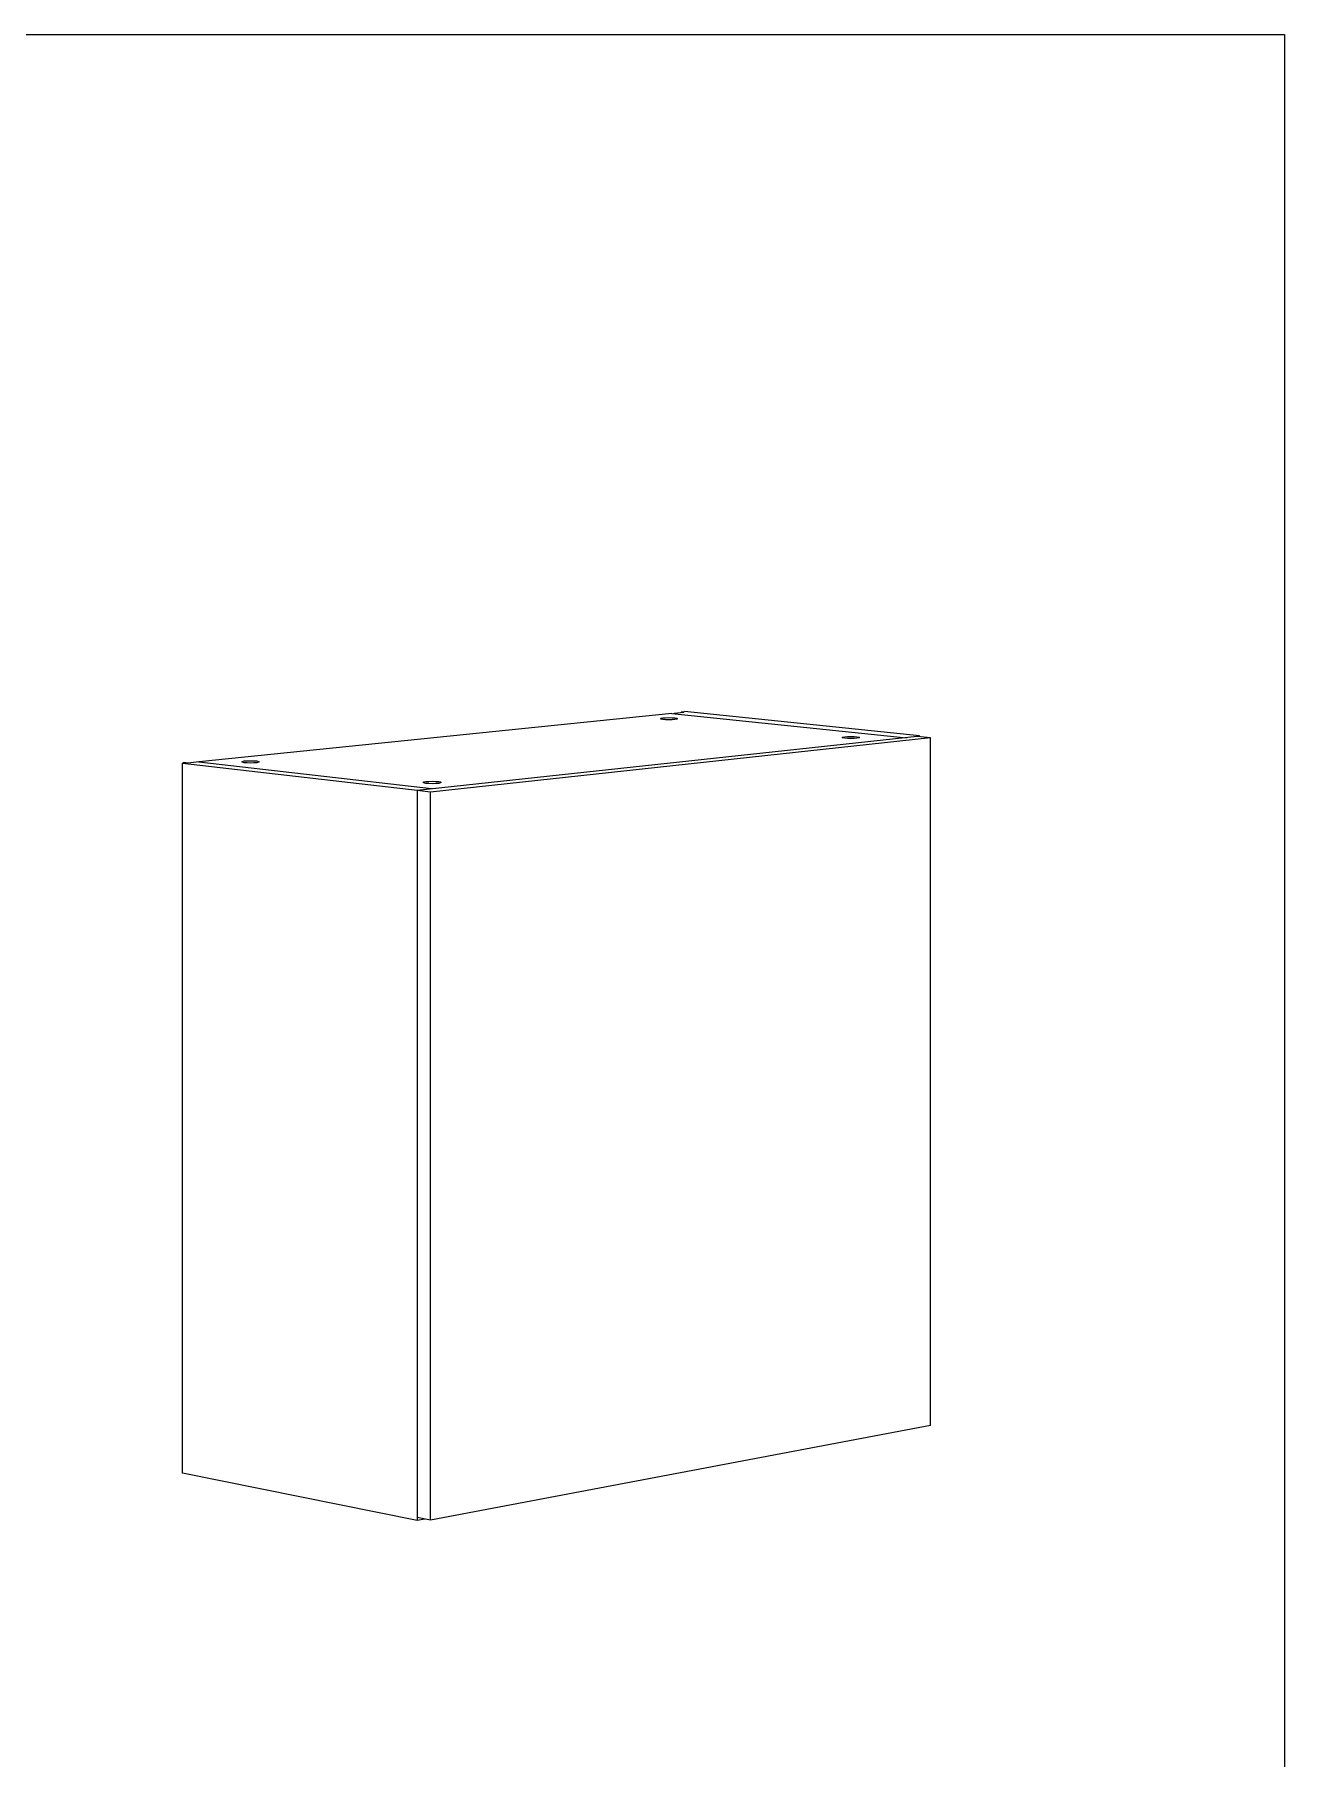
# Model space of a CAD drawing. Header units: metres. Extents: x -11.5 to 7.4, y -3.8 to 5.9.
# Drawn here: x 0.961 to 2.018, y 0.53 to 1.986 of the extents above; entities that cross this region are included whole.
import ezdxf

# ---------------------------------------------------------------- set-up
doc = ezdxf.new("R2010")
doc.units = ezdxf.units.M
doc.header["$MEASUREMENT"] = 0
doc.layers.add('PDF22_Solid Fills_Num_Penna__7_Num_Penna__82', color=82, linetype='Continuous', lineweight=18)
doc.layers.add('PDF2_Geometry_Num_Penna__7_Num_Penna__7', color=7, linetype='Continuous', lineweight=18)

msp = doc.modelspace()

# ---------------------------------------------------------------- linework, layer by layer
at = {"layer": 'PDF22_Solid Fills_Num_Penna__7_Num_Penna__82', "color": 82, "linetype": 'Continuous', "lineweight": 18}
for p, q in [((-0.5461, 1.986), (2.0177, 1.986)), ((2.0177, 1.986), (2.0177, -3.8138))]:
    msp.add_line(p, q, dxfattribs=at)
at = {"layer": 'PDF2_Geometry_Num_Penna__7_Num_Penna__7', "color": 7, "linetype": 'Continuous', "lineweight": 18, "flags": 128}
for points in [[(1.5019, 1.4127), (1.51, 1.4135)], [(1.5019, 1.4122), (1.5019, 1.4127)], [(1.51, 1.4135), (1.508, 1.4137), (1.5106, 1.414)], [(1.7094, 1.3936), (1.5106, 1.414)], [(1.4999, 1.4124), (1.1006, 1.3715)], [(1.4999, 1.4124), (1.6984, 1.392), (1.6984, 1.392)], [(1.7074, 1.3929), (1.2848, 1.3473)], [(1.7187, 1.3918), (1.2961, 1.346)], [(1.7187, 1.3918), (1.7074, 1.3929)], [(1.7094, 1.3927), (1.7094, 1.3936)], [(1.7187, 0.811), (1.7187, 1.3918)], [(1.0864, 1.3706), (1.2848, 1.3478)], [(1.2848, 0.7307), (1.0864, 0.7706), (1.0864, 1.3706)], [(1.0914, 1.3706), (1.0894, 1.3709), (1.0868, 1.3707)], [(1.1003, 1.3716), (1.0914, 1.3706)], [(1.1003, 1.3716), (1.2968, 1.3491)], [(1.2848, 1.3478), (1.2848, 0.7307)], [(1.2961, 0.731), (1.2961, 1.346), (1.2848, 1.3473)], [(1.2848, 1.3473), (1.2848, 0.7333)], [(1.2968, 1.3491), (1.2968, 1.3486)], [(1.7187, 0.811), (1.2961, 0.731), (1.2848, 0.7333)], [(1.2914, 0.7319), (1.2848, 0.7307)]]:
    msp.add_lwpolyline(points, dxfattribs=at)
at = {"layer": 'PDF2_Geometry_Num_Penna__7_Num_Penna__7', "color": 7, "linetype": 'Continuous', "lineweight": 18}
for points in [[(1.4904, 1.408), (1.4904, 1.4085), (1.4936, 1.409), (1.4975, 1.409)], [(1.4975, 1.4071), (1.4936, 1.4071), (1.4904, 1.4075), (1.4904, 1.408)], [(1.4975, 1.409), (1.5015, 1.409), (1.5047, 1.4085), (1.5047, 1.408)], [(1.5047, 1.408), (1.5047, 1.4075), (1.5015, 1.4071), (1.4975, 1.4071)], [(1.644, 1.3922), (1.644, 1.3927), (1.6472, 1.3931), (1.6512, 1.3931)], [(1.6512, 1.3913), (1.6472, 1.3913), (1.644, 1.3917), (1.644, 1.3922)], [(1.6512, 1.3931), (1.6552, 1.3931), (1.6585, 1.3927), (1.6585, 1.3922)], [(1.6585, 1.3922), (1.6585, 1.3917), (1.6552, 1.3913), (1.6512, 1.3913)], [(1.1365, 1.3716), (1.1365, 1.3722), (1.1398, 1.3726), (1.1439, 1.3726)], [(1.1439, 1.3706), (1.1398, 1.3706), (1.1365, 1.3711), (1.1365, 1.3716)], [(1.1439, 1.3726), (1.1481, 1.3726), (1.1514, 1.3722), (1.1514, 1.3716)], [(1.1514, 1.3716), (1.1514, 1.3711), (1.1481, 1.3706), (1.1439, 1.3706)], [(1.2899, 1.3542), (1.2899, 1.3548), (1.2933, 1.3552), (1.2975, 1.3552)], [(1.2975, 1.3552), (1.3018, 1.3552), (1.3052, 1.3548), (1.3052, 1.3542)], [(1.2975, 1.3531), (1.2933, 1.3531), (1.2899, 1.3536), (1.2899, 1.3542)], [(1.3052, 1.3542), (1.3052, 1.3536), (1.3018, 1.3531), (1.2975, 1.3531)]]:
    msp.add_open_spline(points, degree=3, dxfattribs=at)

doc.saveas('drawing.dxf')
